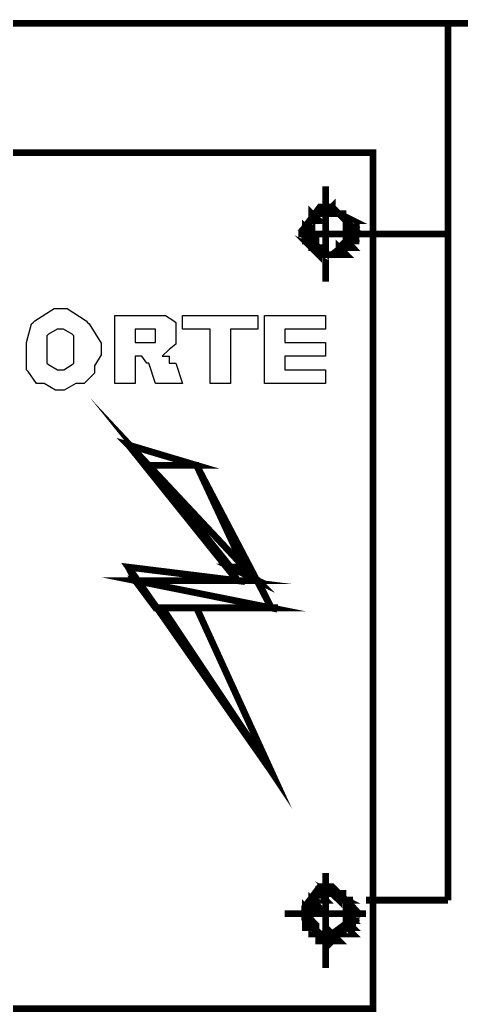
# Model space of a CAD drawing. Extents: x 0 to 210, y 0 to 297.
# Drawn here: x 132.11 to 134.87, y 191.02 to 197.21 of the extents above; entities that cross this region are included whole.
import ezdxf

# ---------------------------------------------------------------- set-up
doc = ezdxf.new("R2010")
doc.units = 0
doc.header["$MEASUREMENT"] = 0
doc.layers.add('C00-00-00-BLACK', color=7, linetype='Continuous')
doc.layers.add('CFF-00-00', color=1, linetype='Continuous')

msp = doc.modelspace()

# ---------------------------------------------------------------- linework, layer by layer
at = {"layer": 'C00-00-00-BLACK', "const_width": 0.0423}
for points in [[(116.334, 197.186), (147.505, 197.186)], [(134.784, 197.186), (134.784, 191.717)], [(134.02, 196.168), (134.02, 195.575)], [(133.85, 195.872), (134.273, 195.872)], [(134.273, 195.872), (134.784, 195.872)], [(134.02, 191.886), (134.02, 191.294)], [(134.273, 191.717), (134.784, 191.717)], [(133.765, 191.633), (134.273, 191.633)]]:
    msp.add_lwpolyline(points, dxfattribs=at)
for points in [[(127.106, 191.04), (134.316, 191.04), (134.316, 196.379), (127.106, 196.379), (127.106, 191.04)], [(134.189, 195.872), (134.189, 195.914), (134.06, 196.04), (134.017, 196.04), (133.985, 196.04), (133.89, 195.914), (133.89, 195.872), (133.89, 195.84), (133.985, 195.743), (134.017, 195.743), (134.06, 195.743), (134.189, 195.84), (134.189, 195.872)], [(134.189, 195.872), (134.189, 195.914), (134.06, 196.04), (134.017, 196.04), (133.985, 196.04), (133.89, 195.914), (133.89, 195.872), (133.89, 195.84), (133.985, 195.743), (134.017, 195.743), (134.06, 195.743), (134.189, 195.84), (134.189, 195.872)], [(134.189, 195.872), (134.189, 195.914), (134.06, 196.04), (134.017, 196.04), (133.985, 196.04), (133.89, 195.914), (133.89, 195.872), (133.89, 195.84), (133.985, 195.743), (134.017, 195.743), (134.06, 195.743), (134.189, 195.84), (134.189, 195.872)], [(133.934, 195.998), (133.934, 195.956), (133.977, 195.956), (133.934, 195.998)], [(133.934, 195.956), (133.977, 195.956), (133.934, 195.998), (133.934, 195.956)], [(134.061, 196.04), (134.061, 195.998), (134.02, 195.998), (134.061, 196.04)], [(134.104, 195.998), (134.147, 195.956), (134.189, 195.956), (134.104, 195.998)], [(134.147, 195.956), (134.189, 195.956), (134.104, 195.998), (134.147, 195.956)], [(133.934, 195.956), (133.893, 195.913), (133.934, 195.913), (133.934, 195.956)], [(133.893, 195.913), (133.934, 195.913), (133.934, 195.956), (133.893, 195.913)], [(133.977, 195.998), (133.934, 195.998), (133.977, 195.998), (133.977, 195.998)], [(133.934, 195.998), (133.934, 195.998)], [(133.934, 195.998), (133.977, 195.998), (134.02, 195.998), (133.934, 195.998)], [(134.02, 195.998), (133.977, 195.998), (134.02, 195.998), (134.02, 195.998)], [(133.977, 195.998), (133.977, 195.998)], [(133.977, 195.998), (134.02, 195.998), (134.061, 195.998), (133.977, 195.998)], [(133.977, 195.998), (134.02, 195.998), (134.02, 195.998), (133.977, 195.998)], [(133.977, 195.998), (134.02, 195.998), (134.02, 195.998), (133.977, 195.998)], [(133.977, 195.998), (134.02, 195.998), (134.02, 195.998), (133.977, 195.998)], [(133.977, 195.998), (134.02, 195.998), (134.02, 195.998), (133.977, 195.998)], [(133.977, 195.998), (133.977, 195.998)], [(134.061, 195.998), (134.02, 195.998), (134.061, 195.998)], [(134.02, 195.998), (134.061, 195.998), (134.104, 195.998), (134.02, 195.998)], [(134.061, 195.998), (134.104, 195.998), (134.02, 195.998), (134.061, 195.998)], [(134.061, 195.998), (134.02, 195.998), (134.061, 195.998)], [(134.02, 195.998), (134.02, 195.998)], [(134.02, 195.998), (134.061, 195.998), (134.104, 195.998), (134.02, 195.998)], [(134.02, 195.998), (134.02, 195.998)], [(134.061, 195.998), (134.107, 195.998), (134.149, 195.998), (134.061, 195.998)], [(134.107, 195.998), (134.149, 195.998), (134.061, 195.998), (134.107, 195.998)], [(134.061, 195.998), (134.104, 195.998), (134.149, 195.998), (134.061, 195.998)], [(134.104, 195.998), (134.149, 195.998), (134.061, 195.998), (134.104, 195.998)], [(134.104, 195.998), (134.061, 195.998), (134.104, 195.998)], [(134.061, 195.998), (134.104, 195.998), (134.149, 195.998), (134.061, 195.998)], [(134.104, 195.998), (134.147, 195.998), (134.147, 195.998), (134.104, 195.998)], [(134.104, 195.998), (134.147, 195.998), (134.147, 195.998), (134.104, 195.998)], [(134.104, 195.998), (134.147, 195.998), (134.147, 195.998), (134.104, 195.998)], [(134.104, 195.998), (134.147, 195.998), (134.147, 195.998), (134.104, 195.998)], [(134.147, 195.956), (134.189, 195.913), (134.147, 195.913), (134.147, 195.956)], [(133.893, 195.913), (133.893, 195.872), (133.934, 195.872), (133.893, 195.913)], [(133.893, 195.872), (133.934, 195.872), (133.893, 195.913), (133.893, 195.872)], [(133.893, 195.913), (133.934, 195.913), (133.934, 195.913), (133.893, 195.913)], [(133.893, 195.913), (133.934, 195.913), (133.934, 195.913), (133.893, 195.913)], [(133.893, 195.913), (133.934, 195.913), (133.934, 195.913), (133.893, 195.913)], [(133.893, 195.913), (133.934, 195.913), (133.934, 195.913), (133.893, 195.913)], [(133.893, 195.913), (133.934, 195.913), (133.934, 195.913), (133.893, 195.913)], [(133.893, 195.913), (133.934, 195.913), (133.934, 195.913), (133.893, 195.913)], [(133.893, 195.872), (133.893, 195.829), (133.934, 195.829), (133.893, 195.872)], [(133.893, 195.829), (133.934, 195.829), (133.893, 195.872), (133.893, 195.829)], [(133.934, 195.956), (133.977, 195.956), (133.977, 195.956), (133.934, 195.956)], [(133.934, 195.956), (133.977, 195.956), (133.977, 195.956), (133.934, 195.956)], [(133.934, 195.956), (133.977, 195.956), (133.977, 195.956), (133.934, 195.956)], [(133.934, 195.956), (133.977, 195.956), (133.977, 195.956), (133.934, 195.956)], [(133.934, 195.956), (133.977, 195.956), (133.977, 195.956), (133.934, 195.956)], [(133.934, 195.956), (133.977, 195.956), (133.977, 195.956), (133.934, 195.956)], [(134.189, 195.872), (134.189, 195.829), (134.147, 195.829), (134.189, 195.872)], [(134.147, 195.956), (134.189, 195.956), (134.189, 195.956), (134.147, 195.956)], [(134.147, 195.956), (134.189, 195.956), (134.189, 195.956), (134.147, 195.956)], [(134.147, 195.956), (134.189, 195.956), (134.189, 195.956), (134.147, 195.956)], [(134.147, 195.956), (134.189, 195.956), (134.189, 195.956), (134.147, 195.956)], [(134.147, 195.956), (134.189, 195.956), (134.189, 195.956), (134.147, 195.956)], [(134.147, 195.956), (134.189, 195.956), (134.189, 195.956), (134.147, 195.956)], [(134.189, 195.913), (134.147, 195.956), (134.189, 195.913)], [(134.189, 195.913), (134.147, 195.913), (134.189, 195.913)], [(134.147, 195.913), (134.189, 195.913), (134.231, 195.913), (134.147, 195.913)], [(134.147, 195.913), (134.192, 195.913), (134.233, 195.913), (134.147, 195.913)], [(134.192, 195.913), (134.233, 195.913), (134.147, 195.913), (134.192, 195.913)], [(134.189, 195.913), (134.189, 195.872), (134.231, 195.872), (134.189, 195.913)], [(134.189, 195.872), (134.231, 195.872), (134.189, 195.913), (134.189, 195.872)], [(134.189, 195.913), (134.231, 195.913), (134.231, 195.913), (134.189, 195.913)], [(134.189, 195.913), (134.231, 195.913), (134.231, 195.913), (134.189, 195.913)], [(133.977, 195.743), (134.02, 195.743), (133.934, 195.786), (133.977, 195.743)], [(133.893, 195.872), (133.934, 195.872), (133.934, 195.872), (133.893, 195.872)], [(133.893, 195.872), (133.934, 195.872), (133.934, 195.872), (133.893, 195.872)], [(133.934, 195.829), (133.934, 195.786), (133.977, 195.786), (133.934, 195.829)], [(133.934, 195.786), (133.977, 195.786), (133.934, 195.829), (133.934, 195.786)], [(134.147, 195.829), (134.147, 195.786), (134.189, 195.786), (134.147, 195.829)], [(134.147, 195.786), (134.189, 195.786), (134.147, 195.829), (134.147, 195.786)], [(134.189, 195.872), (134.231, 195.872), (134.231, 195.872), (134.189, 195.872)], [(134.189, 195.872), (134.231, 195.872), (134.231, 195.872), (134.189, 195.872)], [(134.189, 195.872), (134.231, 195.872), (134.231, 195.872), (134.189, 195.872)], [(134.189, 195.872), (134.231, 195.872), (134.231, 195.872), (134.189, 195.872)], [(134.189, 195.829), (134.189, 195.872), (134.189, 195.829)], [(133.893, 195.829), (133.934, 195.829), (133.934, 195.829), (133.893, 195.829)], [(133.893, 195.829), (133.934, 195.829), (133.934, 195.829), (133.893, 195.829)], [(133.893, 195.829), (133.937, 195.829), (133.98, 195.829), (133.893, 195.829)], [(133.937, 195.829), (133.98, 195.829), (133.893, 195.829), (133.937, 195.829)], [(133.977, 195.743), (133.934, 195.786), (133.977, 195.786), (133.977, 195.743)], [(133.934, 195.829), (133.977, 195.829), (133.977, 195.829), (133.934, 195.829)], [(133.934, 195.829), (133.977, 195.829), (133.977, 195.829), (133.934, 195.829)], [(133.934, 195.786), (133.977, 195.786), (133.977, 195.786), (133.934, 195.786)], [(133.934, 195.786), (133.977, 195.786), (133.977, 195.786), (133.934, 195.786)], [(133.934, 195.786), (133.977, 195.786), (133.977, 195.786), (133.934, 195.786)], [(133.934, 195.786), (133.977, 195.786), (133.977, 195.786), (133.934, 195.786)], [(133.934, 195.786), (133.98, 195.786), (134.022, 195.786), (133.934, 195.786)], [(133.98, 195.786), (134.022, 195.786), (133.934, 195.786), (133.98, 195.786)], [(134.104, 195.786), (134.104, 195.743), (134.147, 195.743), (134.104, 195.786)], [(134.104, 195.743), (134.147, 195.743), (134.104, 195.786), (134.104, 195.743)], [(134.147, 195.786), (134.104, 195.786), (134.147, 195.786), (134.147, 195.786)], [(134.104, 195.786), (134.147, 195.786), (134.147, 195.786), (134.104, 195.786)], [(134.104, 195.786), (134.147, 195.786), (134.147, 195.786), (134.104, 195.786)], [(134.104, 195.786), (134.147, 195.786), (134.147, 195.786), (134.104, 195.786)], [(134.189, 195.829), (134.147, 195.829), (134.189, 195.829)], [(134.147, 195.829), (134.189, 195.829), (134.231, 195.829), (134.147, 195.829)], [(134.147, 195.829), (134.147, 195.829)], [(134.147, 195.829), (134.189, 195.829), (134.231, 195.829), (134.147, 195.829)], [(134.147, 195.786), (134.189, 195.786), (134.189, 195.786), (134.147, 195.786)], [(134.147, 195.786), (134.189, 195.786), (134.189, 195.786), (134.147, 195.786)], [(134.147, 195.786), (134.189, 195.786), (134.189, 195.786), (134.147, 195.786)], [(134.147, 195.786), (134.189, 195.786), (134.189, 195.786), (134.147, 195.786)], [(133.977, 195.743), (134.02, 195.743), (134.02, 195.743), (133.977, 195.743)], [(133.977, 195.743), (134.02, 195.743), (134.02, 195.743), (133.977, 195.743)], [(133.977, 195.743), (134.02, 195.743), (134.02, 195.743), (133.977, 195.743)], [(133.977, 195.743), (134.02, 195.743), (134.02, 195.743), (133.977, 195.743)], [(133.977, 195.743), (134.022, 195.743), (134.064, 195.743), (133.977, 195.743)], [(134.022, 195.743), (134.064, 195.743), (133.977, 195.743), (134.022, 195.743)], [(133.977, 195.743), (134.022, 195.743), (134.064, 195.743), (133.977, 195.743)], [(134.022, 195.743), (134.064, 195.743), (133.977, 195.743), (134.022, 195.743)], [(134.02, 195.743), (134.061, 195.743), (134.104, 195.743), (134.02, 195.743)], [(134.061, 195.743), (134.104, 195.743), (134.02, 195.743), (134.061, 195.743)], [(134.061, 195.743), (134.02, 195.743), (134.061, 195.743)], [(134.02, 195.743), (134.061, 195.743), (134.104, 195.743), (134.02, 195.743)], [(134.061, 195.743), (134.104, 195.743), (134.02, 195.743), (134.061, 195.743)], [(134.061, 195.743), (134.02, 195.743), (134.061, 195.743)], [(134.02, 195.743), (134.061, 195.743), (134.104, 195.743), (134.02, 195.743)], [(134.104, 195.743), (134.061, 195.743), (134.104, 195.743), (134.104, 195.743)], [(134.061, 195.743), (134.107, 195.743), (134.149, 195.743), (134.061, 195.743)], [(134.107, 195.743), (134.149, 195.743), (134.061, 195.743), (134.107, 195.743)], [(134.061, 195.743), (134.061, 195.743)], [(134.061, 195.743), (134.104, 195.743), (134.147, 195.743), (134.061, 195.743)], [(134.061, 195.743), (134.104, 195.743), (134.104, 195.743), (134.061, 195.743)], [(134.061, 195.743), (134.104, 195.743), (134.104, 195.743), (134.061, 195.743)], [(134.104, 195.743), (134.104, 195.743)], [(132.916, 194.429), (133.511, 193.794), (133.427, 193.794), (132.916, 194.429)], [(132.789, 194.556), (133.215, 194.429), (132.916, 194.429), (132.789, 194.556)], [(132.789, 194.556), (133.469, 193.71), (132.789, 193.794), (133.681, 192.521), (133.215, 193.54), (133.681, 193.54), (133.215, 194.429), (132.789, 194.556)], [(133.215, 194.429), (132.916, 194.429), (133.511, 193.794), (133.215, 194.429)], [(132.789, 193.794), (133.469, 193.71), (132.832, 193.71), (132.789, 193.794)], [(133.427, 193.794), (133.597, 193.71), (133.469, 193.71), (133.427, 193.794)], [(133.511, 193.794), (133.427, 193.794), (133.597, 193.71), (133.511, 193.794)], [(133.597, 193.71), (132.832, 193.71), (133.681, 193.54), (133.597, 193.71)], [(132.832, 193.71), (133.681, 193.54), (132.959, 193.54), (132.832, 193.71)], [(132.959, 193.54), (133.001, 193.54), (133.215, 193.54), (132.959, 193.54)], [(132.959, 193.54), (133.215, 193.54), (133.258, 193.54), (132.959, 193.54)], [(133.001, 193.54), (133.215, 193.54), (133.681, 192.521), (133.001, 193.54)], [(133.215, 193.54), (133.681, 193.54), (133.724, 193.54), (133.215, 193.54)], [(134.189, 191.633), (134.189, 191.675), (134.06, 191.802), (134.017, 191.802), (133.985, 191.802), (133.89, 191.675), (133.89, 191.633), (133.89, 191.601), (133.985, 191.506), (134.017, 191.506), (134.06, 191.506), (134.189, 191.601), (134.189, 191.633)], [(134.189, 191.633), (134.189, 191.675), (134.06, 191.802), (134.017, 191.802), (133.985, 191.802), (133.89, 191.675), (133.89, 191.633), (133.89, 191.601), (133.985, 191.506), (134.017, 191.506), (134.06, 191.506), (134.189, 191.601), (134.189, 191.633)], [(134.189, 191.633), (134.189, 191.675), (134.06, 191.802), (134.017, 191.802), (133.985, 191.802), (133.89, 191.675), (133.89, 191.633), (133.89, 191.601), (133.985, 191.506), (134.017, 191.506), (134.06, 191.506), (134.189, 191.601), (134.189, 191.633)], [(134.104, 191.717), (134.147, 191.717), (134.061, 191.759), (134.104, 191.717)], [(133.977, 191.759), (133.977, 191.717), (134.02, 191.717), (133.977, 191.759)], [(133.977, 191.717), (134.02, 191.717), (133.977, 191.759), (133.977, 191.717)], [(134.02, 191.759), (134.061, 191.759), (133.977, 191.759), (134.02, 191.759)], [(133.977, 191.759), (134.02, 191.759), (134.064, 191.759), (133.977, 191.759)], [(134.02, 191.759), (134.064, 191.759), (133.977, 191.759), (134.02, 191.759)], [(134.02, 191.759), (133.977, 191.759), (134.02, 191.759)], [(133.977, 191.759), (134.02, 191.759), (134.064, 191.759), (133.977, 191.759)], [(133.977, 191.759), (133.977, 191.759)], [(133.977, 191.759), (134.02, 191.759), (134.061, 191.759), (133.977, 191.759)], [(134.061, 191.759), (134.02, 191.759), (134.061, 191.759)], [(134.02, 191.759), (134.061, 191.759), (134.104, 191.759), (134.02, 191.759)], [(134.061, 191.759), (134.104, 191.759), (134.02, 191.759), (134.061, 191.759)], [(134.061, 191.759), (134.02, 191.759), (134.061, 191.759)], [(134.02, 191.759), (134.064, 191.759), (134.107, 191.759), (134.02, 191.759)], [(134.064, 191.759), (134.107, 191.759), (134.02, 191.759), (134.064, 191.759)], [(134.104, 191.717), (134.061, 191.759), (134.104, 191.759), (134.104, 191.717)], [(134.061, 191.759), (134.107, 191.759), (134.149, 191.759), (134.061, 191.759)], [(134.107, 191.759), (134.149, 191.759), (134.061, 191.759), (134.107, 191.759)], [(133.893, 191.633), (133.934, 191.633), (133.893, 191.674), (133.893, 191.633)], [(133.934, 191.717), (133.934, 191.674), (133.977, 191.674), (133.934, 191.717)], [(133.934, 191.674), (133.977, 191.674), (133.934, 191.717), (133.934, 191.674)], [(133.977, 191.717), (133.934, 191.717), (133.977, 191.717), (133.977, 191.717)], [(133.934, 191.717), (133.977, 191.717), (133.977, 191.717), (133.934, 191.717)], [(133.934, 191.717), (133.977, 191.717), (133.977, 191.717), (133.934, 191.717)], [(133.934, 191.717), (133.977, 191.717), (133.977, 191.717), (133.934, 191.717)], [(133.934, 191.717), (133.977, 191.717), (133.977, 191.717), (133.934, 191.717)], [(133.934, 191.717), (133.977, 191.717), (133.977, 191.717), (133.934, 191.717)], [(133.977, 191.717), (134.02, 191.717), (134.02, 191.717), (133.977, 191.717)], [(133.977, 191.717), (134.02, 191.717), (134.02, 191.717), (133.977, 191.717)], [(134.104, 191.717), (134.147, 191.717), (134.147, 191.717), (134.104, 191.717)], [(134.104, 191.717), (134.147, 191.717), (134.147, 191.717), (134.104, 191.717)], [(134.104, 191.717), (134.147, 191.717), (134.147, 191.717), (134.104, 191.717)], [(134.104, 191.717), (134.147, 191.717), (134.147, 191.717), (134.104, 191.717)], [(134.104, 191.717), (134.149, 191.717), (134.192, 191.717), (134.104, 191.717)], [(134.149, 191.717), (134.192, 191.717), (134.104, 191.717), (134.149, 191.717)], [(134.147, 191.717), (134.147, 191.674), (134.189, 191.674), (134.147, 191.717)], [(134.147, 191.674), (134.189, 191.674), (134.147, 191.717), (134.147, 191.674)], [(134.147, 191.717), (134.189, 191.717), (134.189, 191.717), (134.147, 191.717)], [(134.147, 191.717), (134.189, 191.717), (134.189, 191.717), (134.147, 191.717)], [(134.147, 191.674), (134.189, 191.633), (134.147, 191.633), (134.147, 191.674)], [(133.934, 191.674), (133.893, 191.674), (133.934, 191.674), (133.934, 191.674)], [(133.893, 191.674), (133.934, 191.674), (133.977, 191.674), (133.893, 191.674)], [(133.934, 191.674), (133.977, 191.674), (133.893, 191.674), (133.934, 191.674)], [(133.893, 191.633), (133.893, 191.674), (133.934, 191.674), (133.893, 191.633)], [(133.893, 191.633), (133.893, 191.59), (133.934, 191.59), (133.893, 191.633)], [(133.893, 191.59), (133.934, 191.59), (133.893, 191.633), (133.893, 191.59)], [(133.893, 191.633), (133.934, 191.633), (133.934, 191.633), (133.893, 191.633)], [(133.893, 191.633), (133.934, 191.633), (133.934, 191.633), (133.893, 191.633)], [(133.893, 191.633), (133.934, 191.633), (133.934, 191.633), (133.893, 191.633)], [(133.893, 191.633), (133.934, 191.633), (133.934, 191.633), (133.893, 191.633)], [(133.893, 191.633), (133.934, 191.633), (133.934, 191.633), (133.893, 191.633)], [(133.893, 191.633), (133.934, 191.633), (133.934, 191.633), (133.893, 191.633)], [(133.934, 191.674), (133.977, 191.674), (133.977, 191.674), (133.934, 191.674)], [(134.189, 191.633), (134.147, 191.633), (134.189, 191.59), (134.189, 191.633)], [(134.147, 191.674), (134.189, 191.674), (134.189, 191.674), (134.147, 191.674)], [(134.147, 191.674), (134.189, 191.674), (134.189, 191.674), (134.147, 191.674)], [(134.147, 191.674), (134.189, 191.674), (134.189, 191.674), (134.147, 191.674)], [(134.147, 191.674), (134.189, 191.674), (134.189, 191.674), (134.147, 191.674)], [(134.147, 191.674), (134.189, 191.674), (134.189, 191.674), (134.147, 191.674)], [(134.147, 191.674), (134.189, 191.674), (134.189, 191.674), (134.147, 191.674)], [(134.189, 191.633), (134.147, 191.674), (134.189, 191.633)], [(134.147, 191.633), (134.189, 191.59), (134.147, 191.59), (134.147, 191.633)], [(134.189, 191.633), (134.147, 191.633), (134.189, 191.633)], [(134.147, 191.633), (134.189, 191.633), (134.231, 191.633), (134.147, 191.633)], [(134.147, 191.633), (134.192, 191.633), (134.233, 191.633), (134.147, 191.633)], [(134.192, 191.633), (134.233, 191.633), (134.147, 191.633), (134.192, 191.633)], [(133.893, 191.59), (133.934, 191.547), (133.893, 191.547), (133.893, 191.59)], [(133.893, 191.59), (133.934, 191.59), (133.934, 191.59), (133.893, 191.59)], [(133.893, 191.59), (133.934, 191.59), (133.934, 191.59), (133.893, 191.59)], [(133.893, 191.59), (133.934, 191.59), (133.934, 191.59), (133.893, 191.59)], [(133.893, 191.59), (133.934, 191.59), (133.934, 191.59), (133.893, 191.59)], [(133.893, 191.59), (133.934, 191.59), (133.934, 191.59), (133.893, 191.59)], [(133.893, 191.59), (133.934, 191.59), (133.934, 191.59), (133.893, 191.59)], [(133.934, 191.547), (133.893, 191.59), (133.934, 191.547)], [(133.934, 191.547), (133.934, 191.506), (133.977, 191.506), (133.934, 191.547)], [(133.934, 191.506), (133.977, 191.506), (133.934, 191.547), (133.934, 191.506)], [(134.147, 191.547), (134.189, 191.547), (134.147, 191.59), (134.147, 191.547)], [(134.189, 191.59), (134.147, 191.59), (134.189, 191.59)], [(134.147, 191.59), (134.189, 191.59), (134.231, 191.59), (134.147, 191.59)], [(134.147, 191.547), (134.147, 191.59), (134.189, 191.59), (134.147, 191.547)], [(134.147, 191.547), (134.147, 191.506), (134.189, 191.506), (134.147, 191.547)], [(134.147, 191.506), (134.189, 191.506), (134.147, 191.547), (134.147, 191.506)], [(133.934, 191.547), (133.893, 191.547), (133.934, 191.547)], [(133.893, 191.547), (133.934, 191.547), (133.977, 191.547), (133.893, 191.547)], [(133.893, 191.547), (133.937, 191.547), (133.98, 191.547), (133.893, 191.547)], [(133.937, 191.547), (133.98, 191.547), (133.893, 191.547), (133.937, 191.547)], [(133.934, 191.547), (133.977, 191.547), (133.977, 191.547), (133.934, 191.547)], [(133.934, 191.547), (133.977, 191.547), (133.977, 191.547), (133.934, 191.547)], [(133.977, 191.506), (134.02, 191.463), (133.977, 191.463), (133.977, 191.506)], [(134.061, 191.463), (134.104, 191.463), (134.061, 191.506), (134.061, 191.463)], [(134.147, 191.547), (134.189, 191.547), (134.189, 191.547), (134.147, 191.547)], [(134.147, 191.547), (134.189, 191.547), (134.189, 191.547), (134.147, 191.547)], [(134.147, 191.547), (134.189, 191.547), (134.189, 191.547), (134.147, 191.547)], [(134.147, 191.547), (134.189, 191.547), (134.189, 191.547), (134.147, 191.547)], [(134.147, 191.547), (134.189, 191.547), (134.189, 191.547), (134.147, 191.547)], [(134.147, 191.547), (134.189, 191.547), (134.189, 191.547), (134.147, 191.547)], [(133.934, 191.506), (133.977, 191.506), (133.977, 191.506), (133.934, 191.506)], [(133.934, 191.506), (133.977, 191.506), (133.977, 191.506), (133.934, 191.506)], [(133.934, 191.506), (133.98, 191.506), (134.022, 191.506), (133.934, 191.506)], [(133.98, 191.506), (134.022, 191.506), (133.934, 191.506), (133.98, 191.506)], [(133.977, 191.506), (134.02, 191.506), (134.02, 191.506), (133.977, 191.506)], [(133.977, 191.506), (134.02, 191.506), (134.02, 191.506), (133.977, 191.506)], [(133.977, 191.506), (134.02, 191.506), (134.02, 191.506), (133.977, 191.506)], [(133.977, 191.506), (134.02, 191.506), (134.02, 191.506), (133.977, 191.506)], [(134.02, 191.463), (133.977, 191.506), (134.02, 191.463)], [(133.977, 191.463), (134.022, 191.463), (134.064, 191.463), (133.977, 191.463)], [(134.022, 191.463), (134.064, 191.463), (133.977, 191.463), (134.022, 191.463)], [(133.977, 191.463), (134.02, 191.463), (134.061, 191.463), (133.977, 191.463)], [(134.02, 191.463), (134.061, 191.463), (133.977, 191.463), (134.02, 191.463)], [(134.02, 191.463), (133.977, 191.463), (134.061, 191.463), (134.02, 191.463)], [(133.977, 191.463), (134.061, 191.463), (134.104, 191.463), (133.977, 191.463)], [(134.061, 191.463), (134.02, 191.463), (134.061, 191.463), (134.061, 191.463)], [(134.061, 191.463), (134.104, 191.463), (134.02, 191.463), (134.061, 191.463)], [(134.061, 191.463), (134.02, 191.463), (134.061, 191.463)], [(134.02, 191.463), (134.061, 191.463), (134.104, 191.463), (134.02, 191.463)], [(134.104, 191.506), (134.061, 191.506), (134.104, 191.506), (134.104, 191.506)], [(134.061, 191.463), (134.061, 191.506), (134.104, 191.506), (134.061, 191.463)], [(134.061, 191.463), (134.104, 191.463), (134.104, 191.463), (134.061, 191.463)], [(134.061, 191.463), (134.104, 191.463), (134.104, 191.463), (134.061, 191.463)], [(134.061, 191.463), (134.061, 191.463)], [(134.147, 191.506), (134.104, 191.506), (134.147, 191.506), (134.147, 191.506)], [(134.104, 191.506), (134.147, 191.506), (134.147, 191.506), (134.104, 191.506)], [(134.104, 191.506), (134.147, 191.506), (134.147, 191.506), (134.104, 191.506)], [(134.104, 191.506), (134.147, 191.506), (134.147, 191.506), (134.104, 191.506)], [(134.104, 191.506), (134.147, 191.506), (134.147, 191.506), (134.104, 191.506)], [(134.104, 191.506), (134.147, 191.506), (134.147, 191.506), (134.104, 191.506)], [(134.104, 191.506), (134.104, 191.506)], [(134.147, 191.506), (134.189, 191.506), (134.189, 191.506), (134.147, 191.506)], [(134.147, 191.506), (134.189, 191.506), (134.189, 191.506), (134.147, 191.506)]]:
    msp.add_lwpolyline(points, close=True, dxfattribs=at)
at = {"layer": 'C00-00-00-BLACK'}
for points in [[(133.977, 195.998), (133.934, 195.998), (133.977, 195.998), (133.977, 195.998)], [(133.934, 195.998), (133.977, 195.998), (134.02, 195.998), (133.934, 195.998)], [(133.934, 195.998), (133.934, 195.956), (133.977, 195.956), (133.934, 195.998)], [(133.934, 195.956), (133.977, 195.956), (133.934, 195.998), (133.934, 195.956)], [(134.02, 195.998), (133.977, 195.998), (134.02, 195.998), (134.02, 195.998)], [(133.977, 195.998), (134.02, 195.998), (134.061, 195.998), (133.977, 195.998)], [(133.977, 195.998), (134.02, 195.998), (134.02, 195.998), (133.977, 195.998)], [(133.977, 195.998), (134.02, 195.998), (134.02, 195.998), (133.977, 195.998)], [(133.977, 195.998), (134.02, 195.998), (134.02, 195.998), (133.977, 195.998)], [(133.977, 195.998), (134.02, 195.998), (134.02, 195.998), (133.977, 195.998)], [(134.061, 196.04), (134.061, 195.998), (134.02, 195.998), (134.061, 196.04)], [(134.061, 195.998), (134.02, 195.998), (134.061, 195.998)], [(134.02, 195.998), (134.061, 195.998), (134.104, 195.998), (134.02, 195.998)], [(134.061, 195.998), (134.104, 195.998), (134.02, 195.998), (134.061, 195.998)], [(134.061, 195.998), (134.02, 195.998), (134.061, 195.998)], [(134.02, 195.998), (134.061, 195.998), (134.104, 195.998), (134.02, 195.998)], [(134.061, 195.998), (134.107, 195.998), (134.149, 195.998), (134.061, 195.998)], [(134.107, 195.998), (134.149, 195.998), (134.061, 195.998), (134.107, 195.998)], [(134.061, 195.998), (134.104, 195.998), (134.149, 195.998), (134.061, 195.998)], [(134.104, 195.998), (134.149, 195.998), (134.061, 195.998), (134.104, 195.998)], [(134.104, 195.998), (134.061, 195.998), (134.104, 195.998)], [(134.061, 195.998), (134.104, 195.998), (134.149, 195.998), (134.061, 195.998)], [(134.104, 195.998), (134.147, 195.998), (134.147, 195.998), (134.104, 195.998)], [(134.104, 195.998), (134.147, 195.998), (134.147, 195.998), (134.104, 195.998)], [(134.104, 195.998), (134.147, 195.998), (134.147, 195.998), (134.104, 195.998)], [(134.104, 195.998), (134.147, 195.998), (134.147, 195.998), (134.104, 195.998)], [(134.104, 195.998), (134.147, 195.956), (134.189, 195.956), (134.104, 195.998)], [(134.147, 195.956), (134.189, 195.956), (134.104, 195.998), (134.147, 195.956)], [(133.934, 195.956), (133.893, 195.913), (133.934, 195.913), (133.934, 195.956)], [(133.893, 195.913), (133.934, 195.913), (133.934, 195.956), (133.893, 195.913)], [(133.934, 195.956), (133.977, 195.956), (133.977, 195.956), (133.934, 195.956)], [(133.934, 195.956), (133.977, 195.956), (133.977, 195.956), (133.934, 195.956)], [(133.934, 195.956), (133.977, 195.956), (133.977, 195.956), (133.934, 195.956)], [(133.934, 195.956), (133.977, 195.956), (133.977, 195.956), (133.934, 195.956)], [(133.934, 195.956), (133.977, 195.956), (133.977, 195.956), (133.934, 195.956)], [(133.934, 195.956), (133.977, 195.956), (133.977, 195.956), (133.934, 195.956)], [(134.147, 195.956), (134.189, 195.956), (134.189, 195.956), (134.147, 195.956)], [(134.147, 195.956), (134.189, 195.956), (134.189, 195.956), (134.147, 195.956)], [(134.147, 195.956), (134.189, 195.956), (134.189, 195.956), (134.147, 195.956)], [(134.147, 195.956), (134.189, 195.956), (134.189, 195.956), (134.147, 195.956)], [(134.147, 195.956), (134.189, 195.956), (134.189, 195.956), (134.147, 195.956)], [(134.147, 195.956), (134.189, 195.956), (134.189, 195.956), (134.147, 195.956)], [(134.189, 195.913), (134.147, 195.956), (134.189, 195.913)], [(134.147, 195.956), (134.189, 195.913), (134.147, 195.913), (134.147, 195.956)], [(133.893, 195.913), (133.934, 195.913), (133.934, 195.913), (133.893, 195.913)], [(133.893, 195.913), (133.934, 195.913), (133.934, 195.913), (133.893, 195.913)], [(133.893, 195.913), (133.934, 195.913), (133.934, 195.913), (133.893, 195.913)], [(133.893, 195.913), (133.934, 195.913), (133.934, 195.913), (133.893, 195.913)], [(133.893, 195.913), (133.934, 195.913), (133.934, 195.913), (133.893, 195.913)], [(133.893, 195.913), (133.934, 195.913), (133.934, 195.913), (133.893, 195.913)], [(133.893, 195.913), (133.893, 195.872), (133.934, 195.872), (133.893, 195.913)], [(133.893, 195.872), (133.934, 195.872), (133.893, 195.913), (133.893, 195.872)], [(133.893, 195.872), (133.934, 195.872), (133.934, 195.872), (133.893, 195.872)], [(133.893, 195.872), (133.934, 195.872), (133.934, 195.872), (133.893, 195.872)], [(133.893, 195.872), (133.893, 195.829), (133.934, 195.829), (133.893, 195.872)], [(133.893, 195.829), (133.934, 195.829), (133.893, 195.872), (133.893, 195.829)], [(134.189, 195.913), (134.147, 195.913), (134.189, 195.913)], [(134.147, 195.913), (134.189, 195.913), (134.231, 195.913), (134.147, 195.913)], [(134.147, 195.913), (134.192, 195.913), (134.233, 195.913), (134.147, 195.913)], [(134.192, 195.913), (134.233, 195.913), (134.147, 195.913), (134.192, 195.913)], [(134.189, 195.872), (134.189, 195.829), (134.147, 195.829), (134.189, 195.872)], [(134.189, 195.913), (134.231, 195.913), (134.231, 195.913), (134.189, 195.913)], [(134.189, 195.913), (134.231, 195.913), (134.231, 195.913), (134.189, 195.913)], [(134.189, 195.913), (134.189, 195.872), (134.231, 195.872), (134.189, 195.913)], [(134.189, 195.872), (134.231, 195.872), (134.189, 195.913), (134.189, 195.872)], [(134.189, 195.872), (134.231, 195.872), (134.231, 195.872), (134.189, 195.872)], [(134.189, 195.872), (134.231, 195.872), (134.231, 195.872), (134.189, 195.872)], [(134.189, 195.872), (134.231, 195.872), (134.231, 195.872), (134.189, 195.872)], [(134.189, 195.872), (134.231, 195.872), (134.231, 195.872), (134.189, 195.872)], [(134.189, 195.829), (134.189, 195.872), (134.189, 195.829)], [(133.893, 195.829), (133.934, 195.829), (133.934, 195.829), (133.893, 195.829)], [(133.893, 195.829), (133.934, 195.829), (133.934, 195.829), (133.893, 195.829)], [(133.893, 195.829), (133.937, 195.829), (133.98, 195.829), (133.893, 195.829)], [(133.937, 195.829), (133.98, 195.829), (133.893, 195.829), (133.937, 195.829)], [(133.934, 195.829), (133.977, 195.829), (133.977, 195.829), (133.934, 195.829)], [(133.934, 195.829), (133.977, 195.829), (133.977, 195.829), (133.934, 195.829)], [(133.934, 195.829), (133.934, 195.786), (133.977, 195.786), (133.934, 195.829)], [(133.934, 195.786), (133.977, 195.786), (133.934, 195.829), (133.934, 195.786)], [(134.189, 195.829), (134.147, 195.829), (134.189, 195.829)], [(134.147, 195.829), (134.189, 195.829), (134.231, 195.829), (134.147, 195.829)], [(134.147, 195.829), (134.189, 195.829), (134.231, 195.829), (134.147, 195.829)], [(134.147, 195.829), (134.147, 195.786), (134.189, 195.786), (134.147, 195.829)], [(134.147, 195.786), (134.189, 195.786), (134.147, 195.829), (134.147, 195.786)], [(133.934, 195.786), (133.977, 195.786), (133.977, 195.786), (133.934, 195.786)], [(133.934, 195.786), (133.977, 195.786), (133.977, 195.786), (133.934, 195.786)], [(133.934, 195.786), (133.977, 195.786), (133.977, 195.786), (133.934, 195.786)], [(133.934, 195.786), (133.977, 195.786), (133.977, 195.786), (133.934, 195.786)], [(133.934, 195.786), (133.98, 195.786), (134.022, 195.786), (133.934, 195.786)], [(133.98, 195.786), (134.022, 195.786), (133.934, 195.786), (133.98, 195.786)], [(133.977, 195.743), (134.02, 195.743), (133.934, 195.786), (133.977, 195.743)], [(133.977, 195.743), (133.934, 195.786), (133.977, 195.786), (133.977, 195.743)], [(133.977, 195.743), (134.02, 195.743), (134.02, 195.743), (133.977, 195.743)], [(133.977, 195.743), (134.02, 195.743), (134.02, 195.743), (133.977, 195.743)], [(133.977, 195.743), (134.02, 195.743), (134.02, 195.743), (133.977, 195.743)], [(133.977, 195.743), (134.02, 195.743), (134.02, 195.743), (133.977, 195.743)], [(133.977, 195.743), (134.022, 195.743), (134.064, 195.743), (133.977, 195.743)], [(134.022, 195.743), (134.064, 195.743), (133.977, 195.743), (134.022, 195.743)], [(133.977, 195.743), (134.022, 195.743), (134.064, 195.743), (133.977, 195.743)], [(134.022, 195.743), (134.064, 195.743), (133.977, 195.743), (134.022, 195.743)], [(134.02, 195.743), (134.061, 195.743), (134.104, 195.743), (134.02, 195.743)], [(134.061, 195.743), (134.104, 195.743), (134.02, 195.743), (134.061, 195.743)], [(134.061, 195.743), (134.02, 195.743), (134.061, 195.743)], [(134.02, 195.743), (134.061, 195.743), (134.104, 195.743), (134.02, 195.743)], [(134.061, 195.743), (134.104, 195.743), (134.02, 195.743), (134.061, 195.743)], [(134.061, 195.743), (134.02, 195.743), (134.061, 195.743)], [(134.02, 195.743), (134.061, 195.743), (134.104, 195.743), (134.02, 195.743)], [(134.104, 195.743), (134.061, 195.743), (134.104, 195.743), (134.104, 195.743)], [(134.061, 195.743), (134.107, 195.743), (134.149, 195.743), (134.061, 195.743)], [(134.107, 195.743), (134.149, 195.743), (134.061, 195.743), (134.107, 195.743)], [(134.061, 195.743), (134.104, 195.743), (134.147, 195.743), (134.061, 195.743)], [(134.061, 195.743), (134.104, 195.743), (134.104, 195.743), (134.061, 195.743)], [(134.061, 195.743), (134.104, 195.743), (134.104, 195.743), (134.061, 195.743)], [(134.147, 195.786), (134.104, 195.786), (134.147, 195.786), (134.147, 195.786)], [(134.104, 195.786), (134.147, 195.786), (134.147, 195.786), (134.104, 195.786)], [(134.104, 195.786), (134.147, 195.786), (134.147, 195.786), (134.104, 195.786)], [(134.104, 195.786), (134.147, 195.786), (134.147, 195.786), (134.104, 195.786)], [(134.104, 195.786), (134.104, 195.743), (134.147, 195.743), (134.104, 195.786)], [(134.104, 195.743), (134.147, 195.743), (134.104, 195.786), (134.104, 195.743)], [(134.147, 195.786), (134.189, 195.786), (134.189, 195.786), (134.147, 195.786)], [(134.147, 195.786), (134.189, 195.786), (134.189, 195.786), (134.147, 195.786)], [(134.147, 195.786), (134.189, 195.786), (134.189, 195.786), (134.147, 195.786)], [(134.147, 195.786), (134.189, 195.786), (134.189, 195.786), (134.147, 195.786)], [(132.789, 194.556), (133.215, 194.429), (132.916, 194.429), (132.789, 194.556)], [(133.215, 194.429), (132.916, 194.429), (133.511, 193.794), (133.215, 194.429)], [(132.916, 194.429), (133.511, 193.794), (133.427, 193.794), (132.916, 194.429)], [(132.789, 193.794), (133.469, 193.71), (132.832, 193.71), (132.789, 193.794)], [(133.511, 193.794), (133.427, 193.794), (133.597, 193.71), (133.511, 193.794)], [(133.427, 193.794), (133.597, 193.71), (133.469, 193.71), (133.427, 193.794)], [(133.597, 193.71), (132.832, 193.71), (133.681, 193.54), (133.597, 193.71)], [(132.832, 193.71), (133.681, 193.54), (132.959, 193.54), (132.832, 193.71)], [(132.959, 193.54), (133.001, 193.54), (133.215, 193.54), (132.959, 193.54)], [(132.959, 193.54), (133.215, 193.54), (133.258, 193.54), (132.959, 193.54)], [(133.001, 193.54), (133.215, 193.54), (133.681, 192.521), (133.001, 193.54)], [(133.215, 193.54), (133.681, 193.54), (133.724, 193.54), (133.215, 193.54)], [(133.977, 191.717), (133.934, 191.717), (133.977, 191.717), (133.977, 191.717)], [(133.934, 191.717), (133.977, 191.717), (133.977, 191.717), (133.934, 191.717)], [(133.934, 191.717), (133.977, 191.717), (133.977, 191.717), (133.934, 191.717)], [(133.934, 191.717), (133.977, 191.717), (133.977, 191.717), (133.934, 191.717)], [(133.934, 191.717), (133.977, 191.717), (133.977, 191.717), (133.934, 191.717)], [(133.934, 191.717), (133.977, 191.717), (133.977, 191.717), (133.934, 191.717)], [(133.934, 191.717), (133.934, 191.674), (133.977, 191.674), (133.934, 191.717)], [(133.934, 191.674), (133.977, 191.674), (133.934, 191.717), (133.934, 191.674)], [(134.02, 191.759), (134.061, 191.759), (133.977, 191.759), (134.02, 191.759)], [(133.977, 191.759), (134.02, 191.759), (134.064, 191.759), (133.977, 191.759)], [(134.02, 191.759), (134.064, 191.759), (133.977, 191.759), (134.02, 191.759)], [(134.02, 191.759), (133.977, 191.759), (134.02, 191.759)], [(133.977, 191.759), (134.02, 191.759), (134.064, 191.759), (133.977, 191.759)], [(133.977, 191.759), (134.02, 191.759), (134.061, 191.759), (133.977, 191.759)], [(133.977, 191.759), (133.977, 191.717), (134.02, 191.717), (133.977, 191.759)], [(133.977, 191.717), (134.02, 191.717), (133.977, 191.759), (133.977, 191.717)], [(133.977, 191.717), (134.02, 191.717), (134.02, 191.717), (133.977, 191.717)], [(133.977, 191.717), (134.02, 191.717), (134.02, 191.717), (133.977, 191.717)], [(134.061, 191.759), (134.02, 191.759), (134.061, 191.759)], [(134.02, 191.759), (134.061, 191.759), (134.104, 191.759), (134.02, 191.759)], [(134.061, 191.759), (134.104, 191.759), (134.02, 191.759), (134.061, 191.759)], [(134.061, 191.759), (134.02, 191.759), (134.061, 191.759)], [(134.02, 191.759), (134.064, 191.759), (134.107, 191.759), (134.02, 191.759)], [(134.064, 191.759), (134.107, 191.759), (134.02, 191.759), (134.064, 191.759)], [(134.061, 191.759), (134.107, 191.759), (134.149, 191.759), (134.061, 191.759)], [(134.107, 191.759), (134.149, 191.759), (134.061, 191.759), (134.107, 191.759)], [(134.104, 191.717), (134.147, 191.717), (134.061, 191.759), (134.104, 191.717)], [(134.104, 191.717), (134.061, 191.759), (134.104, 191.759), (134.104, 191.717)], [(134.104, 191.717), (134.147, 191.717), (134.147, 191.717), (134.104, 191.717)], [(134.104, 191.717), (134.147, 191.717), (134.147, 191.717), (134.104, 191.717)], [(134.104, 191.717), (134.147, 191.717), (134.147, 191.717), (134.104, 191.717)], [(134.104, 191.717), (134.147, 191.717), (134.147, 191.717), (134.104, 191.717)], [(134.104, 191.717), (134.149, 191.717), (134.192, 191.717), (134.104, 191.717)], [(134.149, 191.717), (134.192, 191.717), (134.104, 191.717), (134.149, 191.717)], [(134.147, 191.717), (134.189, 191.717), (134.189, 191.717), (134.147, 191.717)], [(134.147, 191.717), (134.189, 191.717), (134.189, 191.717), (134.147, 191.717)], [(134.147, 191.717), (134.147, 191.674), (134.189, 191.674), (134.147, 191.717)], [(134.147, 191.674), (134.189, 191.674), (134.147, 191.717), (134.147, 191.674)], [(133.934, 191.674), (133.893, 191.674), (133.934, 191.674), (133.934, 191.674)], [(133.893, 191.674), (133.934, 191.674), (133.977, 191.674), (133.893, 191.674)], [(133.934, 191.674), (133.977, 191.674), (133.893, 191.674), (133.934, 191.674)], [(133.893, 191.633), (133.934, 191.633), (133.893, 191.674), (133.893, 191.633)], [(133.893, 191.633), (133.893, 191.674), (133.934, 191.674), (133.893, 191.633)], [(133.934, 191.674), (133.977, 191.674), (133.977, 191.674), (133.934, 191.674)], [(134.147, 191.674), (134.189, 191.674), (134.189, 191.674), (134.147, 191.674)], [(134.147, 191.674), (134.189, 191.674), (134.189, 191.674), (134.147, 191.674)], [(134.147, 191.674), (134.189, 191.674), (134.189, 191.674), (134.147, 191.674)], [(134.147, 191.674), (134.189, 191.674), (134.189, 191.674), (134.147, 191.674)], [(134.147, 191.674), (134.189, 191.674), (134.189, 191.674), (134.147, 191.674)], [(134.147, 191.674), (134.189, 191.674), (134.189, 191.674), (134.147, 191.674)], [(134.189, 191.633), (134.147, 191.674), (134.189, 191.633)], [(134.147, 191.674), (134.189, 191.633), (134.147, 191.633), (134.147, 191.674)], [(133.893, 191.633), (133.934, 191.633), (133.934, 191.633), (133.893, 191.633)], [(133.893, 191.633), (133.934, 191.633), (133.934, 191.633), (133.893, 191.633)], [(133.893, 191.633), (133.934, 191.633), (133.934, 191.633), (133.893, 191.633)], [(133.893, 191.633), (133.934, 191.633), (133.934, 191.633), (133.893, 191.633)], [(133.893, 191.633), (133.934, 191.633), (133.934, 191.633), (133.893, 191.633)], [(133.893, 191.633), (133.934, 191.633), (133.934, 191.633), (133.893, 191.633)], [(133.893, 191.633), (133.893, 191.59), (133.934, 191.59), (133.893, 191.633)], [(133.893, 191.59), (133.934, 191.59), (133.893, 191.633), (133.893, 191.59)], [(134.189, 191.633), (134.147, 191.633), (134.189, 191.633)], [(134.147, 191.633), (134.189, 191.633), (134.231, 191.633), (134.147, 191.633)], [(134.147, 191.633), (134.192, 191.633), (134.233, 191.633), (134.147, 191.633)], [(134.192, 191.633), (134.233, 191.633), (134.147, 191.633), (134.192, 191.633)], [(134.189, 191.633), (134.147, 191.633), (134.189, 191.59), (134.189, 191.633)], [(134.147, 191.633), (134.189, 191.59), (134.147, 191.59), (134.147, 191.633)], [(133.893, 191.59), (133.934, 191.59), (133.934, 191.59), (133.893, 191.59)], [(133.893, 191.59), (133.934, 191.59), (133.934, 191.59), (133.893, 191.59)], [(133.893, 191.59), (133.934, 191.59), (133.934, 191.59), (133.893, 191.59)], [(133.893, 191.59), (133.934, 191.59), (133.934, 191.59), (133.893, 191.59)], [(133.893, 191.59), (133.934, 191.59), (133.934, 191.59), (133.893, 191.59)], [(133.893, 191.59), (133.934, 191.59), (133.934, 191.59), (133.893, 191.59)], [(133.934, 191.547), (133.893, 191.59), (133.934, 191.547)], [(133.893, 191.59), (133.934, 191.547), (133.893, 191.547), (133.893, 191.59)], [(133.934, 191.547), (133.893, 191.547), (133.934, 191.547)], [(133.893, 191.547), (133.934, 191.547), (133.977, 191.547), (133.893, 191.547)], [(133.893, 191.547), (133.937, 191.547), (133.98, 191.547), (133.893, 191.547)], [(133.937, 191.547), (133.98, 191.547), (133.893, 191.547), (133.937, 191.547)], [(133.934, 191.547), (133.977, 191.547), (133.977, 191.547), (133.934, 191.547)], [(133.934, 191.547), (133.977, 191.547), (133.977, 191.547), (133.934, 191.547)], [(133.934, 191.547), (133.934, 191.506), (133.977, 191.506), (133.934, 191.547)], [(133.934, 191.506), (133.977, 191.506), (133.934, 191.547), (133.934, 191.506)], [(134.189, 191.59), (134.147, 191.59), (134.189, 191.59)], [(134.147, 191.59), (134.189, 191.59), (134.231, 191.59), (134.147, 191.59)], [(134.147, 191.547), (134.189, 191.547), (134.147, 191.59), (134.147, 191.547)], [(134.147, 191.547), (134.147, 191.59), (134.189, 191.59), (134.147, 191.547)], [(134.147, 191.547), (134.189, 191.547), (134.189, 191.547), (134.147, 191.547)], [(134.147, 191.547), (134.189, 191.547), (134.189, 191.547), (134.147, 191.547)], [(134.147, 191.547), (134.189, 191.547), (134.189, 191.547), (134.147, 191.547)], [(134.147, 191.547), (134.189, 191.547), (134.189, 191.547), (134.147, 191.547)], [(134.147, 191.547), (134.189, 191.547), (134.189, 191.547), (134.147, 191.547)], [(134.147, 191.547), (134.189, 191.547), (134.189, 191.547), (134.147, 191.547)], [(134.147, 191.547), (134.147, 191.506), (134.189, 191.506), (134.147, 191.547)], [(134.147, 191.506), (134.189, 191.506), (134.147, 191.547), (134.147, 191.506)], [(133.934, 191.506), (133.977, 191.506), (133.977, 191.506), (133.934, 191.506)], [(133.934, 191.506), (133.977, 191.506), (133.977, 191.506), (133.934, 191.506)], [(133.934, 191.506), (133.98, 191.506), (134.022, 191.506), (133.934, 191.506)], [(133.98, 191.506), (134.022, 191.506), (133.934, 191.506), (133.98, 191.506)], [(133.977, 191.506), (134.02, 191.506), (134.02, 191.506), (133.977, 191.506)], [(133.977, 191.506), (134.02, 191.506), (134.02, 191.506), (133.977, 191.506)], [(133.977, 191.506), (134.02, 191.506), (134.02, 191.506), (133.977, 191.506)], [(133.977, 191.506), (134.02, 191.506), (134.02, 191.506), (133.977, 191.506)], [(134.02, 191.463), (133.977, 191.506), (134.02, 191.463)], [(133.977, 191.506), (134.02, 191.463), (133.977, 191.463), (133.977, 191.506)], [(134.104, 191.506), (134.061, 191.506), (134.104, 191.506), (134.104, 191.506)], [(134.061, 191.463), (134.104, 191.463), (134.061, 191.506), (134.061, 191.463)], [(134.061, 191.463), (134.061, 191.506), (134.104, 191.506), (134.061, 191.463)], [(134.147, 191.506), (134.104, 191.506), (134.147, 191.506), (134.147, 191.506)], [(134.104, 191.506), (134.147, 191.506), (134.147, 191.506), (134.104, 191.506)], [(134.104, 191.506), (134.147, 191.506), (134.147, 191.506), (134.104, 191.506)], [(134.104, 191.506), (134.147, 191.506), (134.147, 191.506), (134.104, 191.506)], [(134.104, 191.506), (134.147, 191.506), (134.147, 191.506), (134.104, 191.506)], [(134.104, 191.506), (134.147, 191.506), (134.147, 191.506), (134.104, 191.506)], [(134.147, 191.506), (134.189, 191.506), (134.189, 191.506), (134.147, 191.506)], [(134.147, 191.506), (134.189, 191.506), (134.189, 191.506), (134.147, 191.506)], [(133.977, 191.463), (134.022, 191.463), (134.064, 191.463), (133.977, 191.463)], [(134.022, 191.463), (134.064, 191.463), (133.977, 191.463), (134.022, 191.463)], [(133.977, 191.463), (134.02, 191.463), (134.061, 191.463), (133.977, 191.463)], [(134.02, 191.463), (134.061, 191.463), (133.977, 191.463), (134.02, 191.463)], [(134.02, 191.463), (133.977, 191.463), (134.061, 191.463), (134.02, 191.463)], [(133.977, 191.463), (134.061, 191.463), (134.104, 191.463), (133.977, 191.463)], [(134.061, 191.463), (134.02, 191.463), (134.061, 191.463), (134.061, 191.463)], [(134.061, 191.463), (134.104, 191.463), (134.02, 191.463), (134.061, 191.463)], [(134.061, 191.463), (134.02, 191.463), (134.061, 191.463)], [(134.02, 191.463), (134.061, 191.463), (134.104, 191.463), (134.02, 191.463)], [(134.061, 191.463), (134.104, 191.463), (134.104, 191.463), (134.061, 191.463)], [(134.061, 191.463), (134.104, 191.463), (134.104, 191.463), (134.061, 191.463)]]:
    msp.add_lwpolyline(points, close=True, dxfattribs=at)
at = {"layer": 'CFF-00-00'}
for points in [[(132.154, 195.151), (132.154, 195.194), (132.185, 195.311), (132.196, 195.32), (132.206, 195.331), (132.326, 195.406), (132.366, 195.406), (132.407, 195.406), (132.525, 195.331), (132.535, 195.32), (132.545, 195.311), (132.62, 195.191), (132.62, 195.151), (132.62, 195.119), (132.577, 195.049), (132.577, 195.024), (132.577, 195.004), (132.514, 194.94), (132.493, 194.94), (132.461, 194.94), (132.389, 194.897), (132.366, 194.897), (132.334, 194.897), (132.263, 194.94), (132.239, 194.94), (132.217, 194.94), (132.164, 195.014), (132.154, 195.024), (132.154, 195.056), (132.154, 195.127), (132.154, 195.151)], [(132.705, 194.94), (132.705, 195.363), (132.916, 195.363), (132.937, 195.363), (133.001, 195.363), (133.001, 195.363), (133.022, 195.363), (133.074, 195.331), (133.085, 195.32), (133.085, 195.32), (133.085, 195.258), (133.085, 195.236), (133.085, 195.236), (133.085, 195.194), (133.085, 195.194), (133.085, 195.184), (133.043, 195.151), (133.043, 195.151), (133.043, 195.151), (133.001, 195.109), (133.001, 195.109), (133.001, 195.109), (133.032, 195.109), (133.043, 195.109), (133.043, 195.109), (133.043, 195.078), (133.043, 195.067), (133.043, 195.067), (133.074, 195.067), (133.085, 195.067), (133.128, 194.94), (132.959, 194.94), (132.916, 195.067), (132.905, 195.067), (132.873, 195.109), (132.873, 195.109), (132.873, 195.109), (132.832, 195.109), (132.832, 195.109), (132.832, 195.109), (132.832, 194.94), (132.705, 194.94)], [(133.128, 195.363), (133.597, 195.363), (133.597, 195.279), (133.427, 195.279), (133.427, 194.94), (133.3, 194.94), (133.3, 195.279), (133.128, 195.279), (133.128, 195.363)], [(133.638, 195.363), (134.02, 195.363), (134.02, 195.279), (133.765, 195.279), (133.765, 195.194), (134.02, 195.194), (134.02, 195.109), (133.765, 195.109), (133.765, 195.024), (134.02, 195.024), (134.02, 194.94), (133.638, 194.94), (133.638, 195.363)], [(132.281, 195.151), (132.281, 195.13), (132.281, 195.067), (132.281, 195.067), (132.29, 195.057), (132.347, 195.024), (132.366, 195.024), (132.387, 195.024), (132.439, 195.057), (132.45, 195.067), (132.45, 195.067), (132.45, 195.13), (132.45, 195.151), (132.45, 195.173), (132.45, 195.236), (132.45, 195.236), (132.439, 195.247), (132.384, 195.279), (132.366, 195.279), (132.344, 195.279), (132.29, 195.247), (132.281, 195.236), (132.281, 195.236), (132.281, 195.173), (132.281, 195.151)], [(132.832, 195.194), (132.873, 195.194), (132.873, 195.194), (132.916, 195.194), (132.916, 195.194), (132.916, 195.194), (132.959, 195.194), (132.959, 195.194), (132.959, 195.194), (132.959, 195.236), (132.959, 195.236), (132.959, 195.236), (132.959, 195.279), (132.959, 195.279), (132.937, 195.279), (132.888, 195.279), (132.873, 195.279), (132.832, 195.279), (132.832, 195.194)]]:
    msp.add_lwpolyline(points, close=True, dxfattribs=at)

doc.saveas('drawing.dxf')
